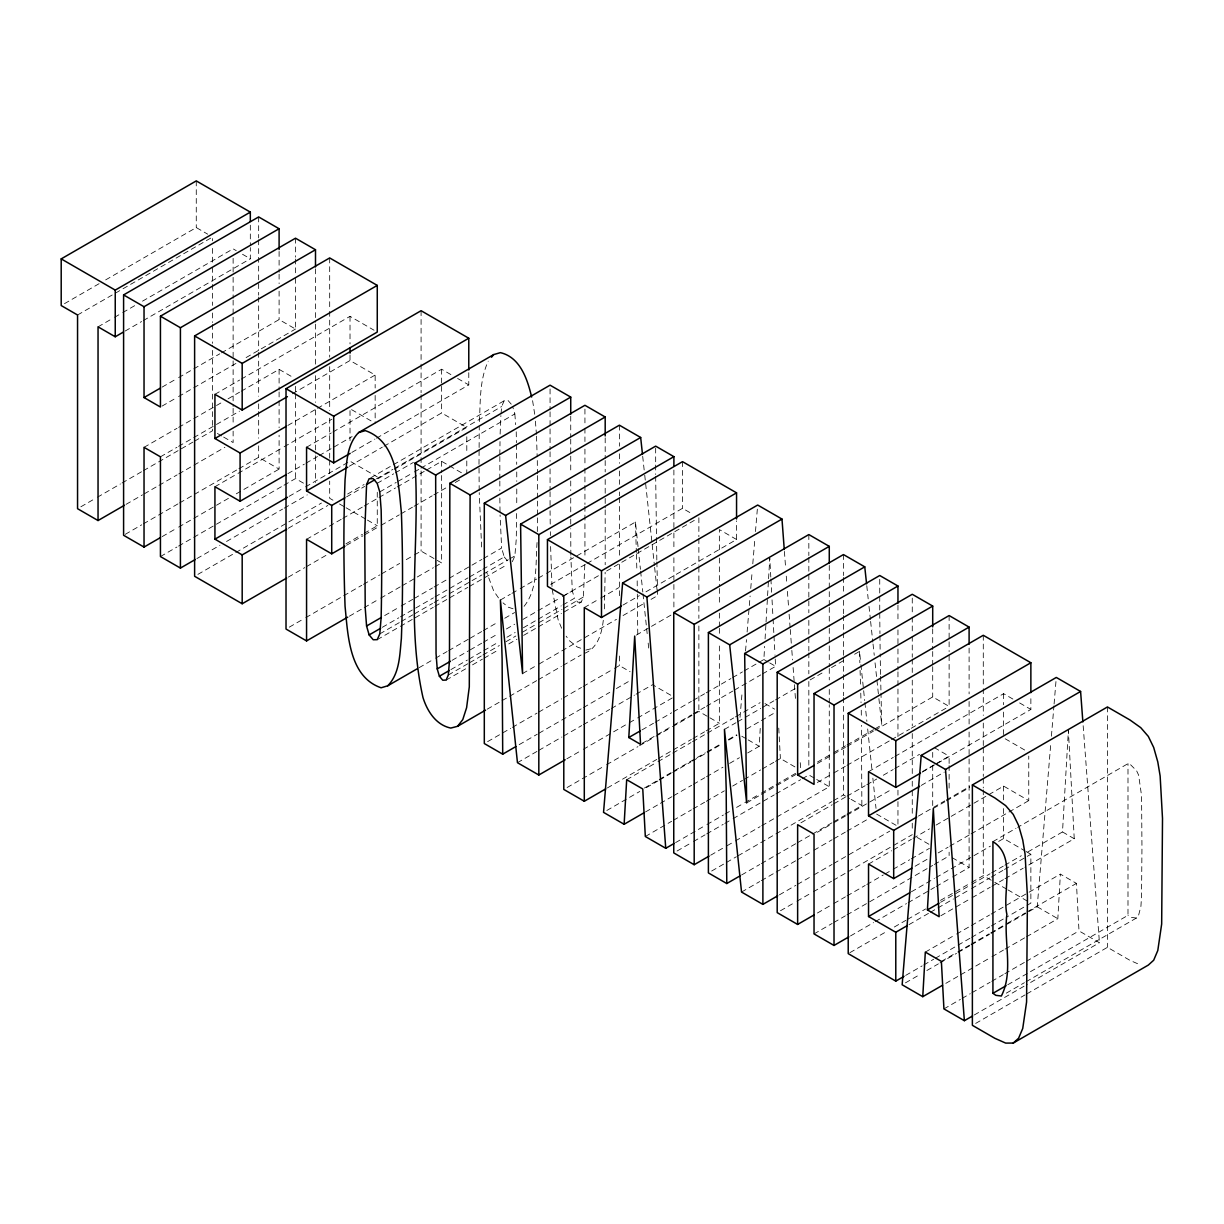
<?xml version="1.0" encoding="UTF-8"?>
<svg xmlns="http://www.w3.org/2000/svg" width="1224" height="1224" viewBox="0 0 1224 1224"><rect width="100%" height="100%" fill="white"/><g stroke="black" fill="none" stroke-linecap="round" stroke-linejoin="round"><path stroke-width="0.75" stroke-dasharray="5 3.75" d="M478.997 464.324L479.104 449.376M479.119 447.494L479.273 426.947M537.321 531.583L537.443 516.727M537.458 514.86L537.566 500.004M499.836 454.655L500.019 441.573M500.126 434.092L500.891 415.609M584.797 564.937L583.389 597.021L581.232 602.086L563.116 612.551M604.365 608.894L605.161 572.251M479.456 421.515C480.42 401.273 479.533 380.006 488.208 361.187M537.061 542.538C535.332 564.341 538.376 590.213 522.847 607.793M747.68 752.944L759.217 746.288L760.379 725.863M1026.538 936.758L1057.827 918.689L1060.382 874.12L1076.447 883.391L1079.002 930.913L1099.443 942.709L1026.967 984.555M758.926 662.398L763.868 659.537L764.633 646.379M765.077 638.867L765.949 623.827M766.056 621.96L767.479 597.526M767.586 595.644L768.458 580.62M768.565 578.738L769.774 558.067L770.799 577.055M1027.9 851.919L1062.493 831.938L1068.384 730.468L1074.244 838.731L1024.825 867.265M740.03 717.325L742.081 692.692M745.538 650.984L746.487 639.616M747.114 632.028L749.164 607.395M749.333 605.498L750.113 596.012M750.74 588.438L752.163 571.379M752.791 563.79L754.841 539.157M755.468 531.568L757.365 508.832M991.103 933.422L1037.218 906.785L1050.773 743.779M1051.416 736.205L1053.941 705.865M1054.094 703.984L1056.297 677.438M501.044 413.804L501.641 406.536L504.181 400.753L508.174 400.631L511.234 404.165M512.321 561.678L514.876 555.895L516.237 539.554A2818.352 1627.186 60 0 0 516.635 513.407M603.294 620.308C601.764 633.925 597.373 649.378 582.762 654.029M1026.064 981.74L1136.423 918.031L1138.412 915.934L1140.936 906.265L1141.533 896.152L1141.961 847.391L1141.564 795.738L1138.626 775.113L1136.606 770.783L1130.731 764.893L1127.993 763.638L1017.634 827.347M64.489 303.659L99.083 283.693M105.677 279.883L196.268 227.572L207.713 234.182M77.556 314.996L212.624 237.012L212.624 240.822M98.042 326.839L112.868 318.271M114.52 317.322L121.1 313.528M122.752 312.564L135.925 304.96M142.52 301.165L233.126 248.855L236.247 250.66M125.123 331.061L141.601 321.545M143.254 320.596L250.323 258.784L250.323 247.585M162.149 387.09L176.975 378.537M178.627 377.589L219.8 353.812M221.452 352.864L279.103 319.571L295.504 329.042L295.504 276.058M162.088 406.077L176.914 397.525M178.551 396.561L237.854 362.335M246.1 357.576L295.504 329.042M214.934 394.327L239.644 380.052M241.296 379.103L350.018 316.343L374.054 330.22M144.034 447.341L176.975 428.323M178.627 427.375L221.452 402.65M228.047 398.84L239.567 392.185M241.22 391.236L279.103 369.357L293.867 377.879M160.436 456.812L176.914 447.311M178.551 446.362L239.506 411.172M80.845 506.797L95.671 498.244M97.323 497.281L120.38 483.97M122.033 483.021L141.8 471.607M143.438 470.659L192.857 442.124M194.509 441.176L212.624 430.71L212.624 345.26M292.352 393.791L350.018 360.514L375.156 375.034L375.156 388.008M126.041 504.364L142.52 494.848M144.172 493.899L157.345 486.295M158.998 485.347L177.113 474.881M178.765 473.933L224.879 447.296M287.854 425.432L315.853 409.26M317.506 408.311L375.156 375.034M125.246 534.337L141.709 524.821M143.361 523.872L177.954 503.89M179.591 502.942L192.78 495.338M194.417 494.389L237.257 469.664M238.894 468.716L258.662 457.302L279.103 469.098L279.103 435.224M214.934 486.724L236.354 474.361M237.992 473.413L282.469 447.724M284.121 446.775L331.888 419.205M306.566 447.219L331.276 432.959M332.913 432.011L441.634 369.235L451.212 374.774M162.149 536.617L176.975 528.064M178.627 527.116L229.684 497.632M236.278 493.823L279.103 469.098M287.854 473.657L304.332 464.156M305.969 463.207L317.506 456.537M319.158 455.588L332.331 447.984M333.984 447.035L352.099 436.57M160.436 556.553L176.914 547.036M178.551 546.088L282.331 486.173M283.983 485.224L295.504 478.569L304.73 483.893M351.823 452.436L374.881 439.11M376.533 438.161L468.777 384.902L468.777 371.836M289.063 496.363L303.889 487.81M305.541 486.861L350.018 461.173L377.267 476.916M349.391 466.206L382.332 447.173M383.984 446.224L441.634 412.947L466.788 427.467L394.312 469.312M196.896 558.572L219.953 545.261M226.547 541.467L282.545 509.123M284.197 508.174L307.255 494.863M197.905 574.377L234.151 553.462M235.788 552.514L321.453 503.049M370.765 477.773L504.181 400.753M288.313 528.263L327.848 505.451M347.616 494.037L364.079 484.52M376.457 478.813L392.919 469.312M394.572 468.348L501.641 406.536M346.545 496.883L364.66 486.418M377.834 478.813L392.659 470.261M377.176 483.327L393.654 473.826M395.306 472.862L413.421 462.412M379.777 491.91L396.239 482.394M397.892 481.445L412.718 472.892M414.37 471.944L419.312 469.083M420.949 468.134L514.845 413.926L512.779 407.057M306.566 539.31L341.159 519.343M342.797 518.395L362.564 506.981M364.216 506.032L377.39 498.413M379.042 497.464L395.52 487.948M397.157 486.999L425.172 470.842M426.809 469.878L441.634 461.326L447.923 464.952M288.313 577.116L304.776 567.615M306.428 566.666L327.848 554.304M345.964 543.838L362.442 534.322M364.079 533.373L377.267 525.769L377.267 491.941M346.545 545.277L363.008 535.76M364.66 534.812L379.486 526.244M381.138 525.295L399.253 514.845M400.891 513.881L412.427 507.226M414.079 506.277L432.194 495.812M433.847 494.863L448.673 486.311M455.252 482.501L461.846 478.706M289.308 627.147L304.133 618.594M305.786 617.646L342.016 596.715M343.669 595.767L361.784 585.302M363.436 584.353L379.899 574.852M381.551 573.888L399.667 563.438M406.261 559.628L412.855 555.818M414.492 554.87L421.087 551.075L441.634 562.933L441.634 474.499M349.391 616.192L362.564 608.588M364.216 607.639L379.042 599.072M380.695 598.123L400.462 586.709M402.099 585.761L433.403 567.691M435.056 566.743L441.634 562.933M384.688 615.55L399.514 606.982M401.166 606.033L412.687 599.378M414.339 598.429L432.454 587.964M434.107 587.015L481.873 559.429M483.526 558.481L501.641 548.031L500.065 514.983M382.316 627.315L398.794 617.799M400.432 616.85L433.388 597.832M435.025 596.884L448.214 589.279M449.851 588.331L467.981 577.866M469.618 576.917L481.154 570.262M482.807 569.298L504.212 556.935L501.641 548.031M379.792 633.879L399.559 622.465M401.212 621.517L412.748 614.861M414.385 613.913L432.516 603.447M434.153 602.499L481.935 574.913M483.572 573.964L508.281 559.705M509.934 558.741L514.876 555.895M377.237 639.662L398.657 627.3M400.309 626.351L413.483 618.732M415.135 617.783L433.25 607.333M434.903 606.37L448.076 598.766M449.728 597.817L467.843 587.352M469.496 586.403L507.379 564.524M500.387 600.02L510.27 594.313M511.907 593.365L518.502 589.555M520.154 588.606L536.617 579.09M538.269 578.141L544.848 574.331M546.501 573.383L635.455 522.036L638.041 546.623M550.739 584.399L585.332 564.417M586.985 563.468L682.518 508.312L692.325 513.973M419.067 667.707L433.893 659.155M435.545 658.191L447.081 651.535M448.718 650.587L468.486 639.173M470.138 638.224L481.675 631.569M483.312 630.62L498.137 622.052M504.732 618.258L514.615 612.551M563.79 595.736L600.035 574.806M606.614 571.011L697.221 518.701M452.054 660.348L468.517 650.831M470.169 649.883L481.705 643.227M483.342 642.279L498.168 633.711M506.399 628.968L514.646 624.209M522.878 619.451L560.76 597.572M562.413 596.624L572.297 590.917L570.874 557.012M450.922 669.589L467.384 660.073M469.037 659.124L482.21 651.52M483.863 650.571L498.688 642.003M506.92 637.245L515.166 632.502M523.398 627.744L536.571 620.124M538.223 619.176L561.281 605.865M562.933 604.916L574.469 598.261L572.297 590.917M448.321 675.005L468.088 663.592M469.741 662.643L481.262 655.988M482.914 655.024L499.392 645.522M505.971 641.713L515.855 636.006M522.449 632.211L537.275 623.643M538.927 622.695L561.984 609.384M563.621 608.435L583.389 597.021M446.163 680.07L465.931 668.671M472.525 664.861L482.409 659.155M484.046 658.206L498.872 649.638M508.756 643.931L517.002 639.188M523.581 635.378L536.77 627.774M538.407 626.826L561.464 613.499M584.292 607.563L599.117 599.01M600.755 598.062L618.885 587.596M622.909 605.13L639.372 595.629M645.966 591.819L736.557 539.509L736.557 520.843M522.572 673.552L537.397 664.984M539.05 664.035L616.468 619.344M623.062 615.534L644.482 603.172M651.061 599.362L657.655 595.568L657.518 589.953M487.228 709.186L500.402 701.582M502.054 700.633L536.648 680.666M538.285 679.702L561.357 666.392M562.994 665.443L581.125 654.978M636.342 635.103L670.936 615.121M487.611 741.637L510.668 728.326M512.321 727.377L537.03 713.102M538.667 712.154L561.74 698.843M563.377 697.894L581.507 687.429M583.144 686.48L612.796 669.36M614.448 668.411L619.39 665.55L630.115 671.747M519.175 744.651L537.305 734.186M538.942 733.237L581.783 708.512M583.42 707.564L609.782 692.34M616.376 688.546L629.549 680.927M517.461 762.69L537.229 751.276M538.881 750.327L561.938 737.001M563.591 736.052L581.706 725.587M583.358 724.639L609.72 709.43M611.357 708.482L634.43 695.156M636.067 694.207L652.545 684.706L672.251 696.073M566.819 758.834L581.645 750.281M583.297 749.333L627.759 723.644M629.411 722.696L636.006 718.901M637.643 717.952L672.236 697.971M641.973 729.917L653.509 723.262M655.146 722.313L671.624 712.796M673.277 711.848L691.392 701.383M693.044 700.434L704.565 693.779M706.217 692.83L730.927 678.555M732.579 677.606L742.463 671.899M744.1 670.951L757.289 663.347M642.187 743.351L671.838 726.245M673.491 725.281L691.606 714.831M693.258 713.883L704.794 707.212M706.432 706.263L732.793 691.055M734.446 690.106L760.793 674.883M762.445 673.934L775.618 666.33L775.006 654.932M567.094 787.522L604.977 765.658M606.614 764.709L637.918 746.64M639.571 745.676L654.396 737.123M656.033 736.175L670.859 727.607M672.512 726.658L698.873 711.45L708.329 716.912M607.349 787.95L656.768 759.416M658.42 758.467L671.593 750.863M673.246 749.899L691.361 739.449M693.014 738.5L704.534 731.83M706.187 730.881L719.36 723.277L719.36 643.518M626.688 779.703L656.339 762.583M657.992 761.634L671.165 754.03M672.817 753.066L690.933 742.616M692.585 741.668L705.758 734.048M707.411 733.1L733.773 717.891M735.41 716.927L742.004 713.133M743.657 712.184L760.119 702.668M724.455 729.382L735.991 722.726M737.628 721.778L760.701 708.466M762.338 707.503L773.874 700.847M775.526 699.899L795.294 688.485M810.104 679.932L824.93 671.364M831.524 667.57L846.35 659.002M854.581 654.259L859.523 651.398L860.717 662.75M644.405 788.026L657.594 780.422M659.231 779.474L705.361 752.837M706.998 751.888L721.823 743.335M728.418 739.526L736.649 734.767M746.533 729.06L759.721 721.456M761.359 720.508L774.547 712.888M606.829 810.472L639.769 791.454M646.364 787.644L657.885 780.989M659.537 780.04L671.073 773.384M672.71 772.436L690.841 761.971M692.478 761.022L705.667 753.403M707.304 752.454L722.129 743.901M728.724 740.092L736.955 735.333M645.553 811.91L658.726 804.306M660.379 803.342L671.915 796.686M673.552 795.738L691.682 785.273M693.319 784.324L704.856 777.668M706.508 776.72L722.971 767.203M729.565 763.409L739.449 757.702M645.323 836.497L671.67 821.273M673.322 820.325L691.438 809.86M693.09 808.911L704.611 802.256M706.263 801.307L724.379 790.842M732.625 786.083L742.509 780.392M744.146 779.428L760.624 769.927M762.277 768.978L773.798 762.322M775.45 761.359L780.392 758.513L796.105 767.586M675.633 842.586L705.284 825.466M706.937 824.517L723.415 815.016M725.052 814.052L729.994 811.206M736.588 807.396L743.182 803.602M744.819 802.653L759.645 794.085M761.297 793.137L774.471 785.533M776.123 784.569L795.891 773.17M746.655 802.913L759.829 795.309M761.481 794.361L796.074 774.379M817.479 762.017L832.305 753.464M833.957 752.515L845.493 745.86M847.13 744.896L873.492 729.688M875.145 728.739L881.724 724.929L880.989 693.121M817.403 763.501L832.228 754.933M833.865 753.984L845.401 747.328M847.054 746.38L873.401 731.156M875.053 730.208L932.703 696.93L949.12 706.401L949.12 653.402M677.056 851.017L691.881 842.449M693.518 841.5L705.055 834.844M706.707 833.896L723.17 824.379M724.822 823.431L731.417 819.636M733.054 818.672L774.241 794.896M775.894 793.948L800.603 779.688M802.24 778.739L808.834 774.93L815.123 778.556M817.341 782.488L832.152 773.92M833.804 772.971L845.34 766.316M846.977 765.367L889.817 740.642M891.454 739.678L909.585 729.229M911.222 728.265L947.468 707.35M710.67 855.209L725.495 846.641M727.148 845.692L733.727 841.898M735.379 840.934L760.089 826.674M761.726 825.726L829.275 786.726L829.275 704.703M868.535 771.671L893.245 757.411M894.897 756.463L1003.619 693.687L1013.227 699.241M711.679 871.014L724.868 863.394M726.505 862.446L736.389 856.739M738.041 855.79L774.272 834.875M775.924 833.911L831.938 801.582M833.575 800.634L843.458 794.927L849.594 798.461M800.924 822.803L832.228 804.734M833.865 803.77L845.401 797.115M847.054 796.166L865.169 785.701M866.821 784.752L876.705 779.045M883.284 775.251L893.168 769.544M894.821 768.596L919.53 754.321M741.606 874.976L759.721 864.511M761.374 863.563L774.547 855.943M776.2 854.995L795.967 843.581M797.62 842.632L810.793 835.028M812.445 834.079L832.213 822.666M833.85 821.717L845.386 815.062M847.039 814.098L861.864 805.545L861.421 725.327M817.341 832.274L832.152 823.706M833.804 822.758L845.34 816.102M846.977 815.153L891.454 789.48M922.758 771.411L934.294 764.74M935.932 763.791L949.12 756.187L949.12 763.715M922.146 772.191L1030.868 709.43L1030.868 696.364M921.259 785.41L944.316 772.099M741.545 892.051L759.66 881.586M761.313 880.637L774.486 873.033M776.138 872.085L795.906 860.671M797.543 859.722L812.369 851.154M814.021 850.206L832.136 839.74M833.789 838.792L845.325 832.136M846.962 831.188L868.382 818.825M779.367 894.866L795.829 885.35M797.482 884.401L812.308 875.849M813.96 874.9L832.075 864.435M833.728 863.486L889.726 831.142M918.398 816.102L944.76 800.879M946.397 799.93L969.469 786.619M933.315 808.452L944.851 801.796M946.489 800.848L969.561 787.522M780.484 910.732L795.309 902.18M796.962 901.216L811.787 892.663M813.44 891.715L831.555 881.249M833.207 880.301L846.381 872.697M848.033 871.748L912.263 834.646M868.535 864.083L891.607 850.756M893.245 849.808L911.375 839.343M913.012 838.394L929.49 828.893M936.069 825.083L987.141 795.6M988.793 794.651L1003.619 786.099L1028.757 800.618L1028.757 756.095M817.403 913.028L832.228 904.459M833.865 903.511L845.401 896.855M847.054 895.907L865.169 885.442M866.821 884.493L883.284 874.976M884.937 874.028L891.531 870.233M893.168 869.269L909.646 859.768M911.299 858.82L929.414 848.354M915.108 866.24L928.282 858.621M938.165 852.914L948.049 847.207M949.702 846.258L969.469 834.844M971.106 833.896L1028.757 800.618M814.036 933.912L832.152 923.447M833.804 922.498L845.34 915.843M846.977 914.894L932.642 865.429M934.294 864.481L949.12 855.928L949.12 852.164M992.924 841.622L1015.981 828.296M911.375 891.791L934.432 878.48M936.069 877.531L990.43 846.136M998.677 841.393L1003.619 838.532L1024.457 850.573M850.496 935.932L873.554 922.621M875.206 921.672L906.494 903.603M908.147 902.654L934.509 887.431M936.146 886.482L950.971 877.914M952.624 876.965L969.102 867.464L969.102 758.727M849.869 952.685L887.752 930.821M894.331 927.012L905.867 920.356M907.519 919.408L925.635 908.942M940.46 900.374L970.112 883.269M971.764 882.305L983.285 875.65L993.138 881.341M940.583 902.317L970.234 885.197M971.887 884.248L990.002 873.783M991.654 872.834L1003.19 866.179M1004.827 865.23L1021.306 855.714M908.973 924.64L928.741 913.226M930.378 912.278L953.45 898.967M955.087 898.018L969.913 889.45M971.565 888.502L989.681 878.036M991.333 877.088L1002.854 870.432M1004.506 869.484L1030.868 854.26L1030.868 903.113L1006.159 917.388M940.812 915.766L970.464 898.646M972.101 897.697L990.231 887.232M991.868 886.283L1003.405 879.628M1005.057 878.664L1023.172 868.214M925.313 952.104L954.965 934.983M956.602 934.034L969.791 926.43M971.428 925.482L989.558 915.016M991.195 914.068L1060.382 874.12M905.668 975.406L922.146 965.889M923.799 964.94L933.683 959.234M935.32 958.285L969.913 938.303M971.565 937.355L989.681 926.889M991.333 925.941L1004.506 918.337M941.378 961.376L956.204 952.823M957.856 951.874L969.377 945.219M971.03 944.255L989.145 933.805M990.797 932.856L1005.623 924.288M1007.26 923.34L1025.391 912.875M1027.028 911.926L1076.447 883.391M905.439 982.872L920.264 974.319M926.859 970.51L938.395 963.854M940.032 962.906L956.51 953.389M958.147 952.44L969.683 945.785M971.336 944.836L989.451 934.371M945.815 983.362L958.989 975.758M960.641 974.794L990.293 957.688M991.945 956.724L1003.466 950.069M1005.118 949.12L1024.886 937.706M943.934 1008.897L960.396 999.396M962.049 998.432L970.28 993.689M971.933 992.725L990.048 982.275M991.7 981.327L1003.236 974.656M1004.873 973.707L1024.641 962.294M1026.293 961.345L1079.002 930.913M1007.75 984.769L1127.993 915.338L1127.993 763.638M1006.296 993.154L1024.411 982.688M974.258 1014.987L1025.314 985.504M975.666 1023.417L1025.085 994.883M1026.737 993.934L1107.445 947.33L1129.981 960.35L1140.753 965.109M585.852 650.082L592.646 648.322M581.232 602.086L577.835 602.239L574.469 598.261M1136.423 918.031L1130.945 917.357L1127.993 915.338M513.024 608.756L508.281 607.196L503.018 602.851M580.696 648.23L577.269 647.006L569.328 640.657L566.177 636.174M242.505 254.271L250.323 258.784M457.608 378.461L468.777 384.902M736.557 539.509L719.36 529.579L719.36 550.463M1019.638 702.943L1030.868 709.43M1005.179 738.776L1027.196 751.475M449.499 465.87L462.075 473.122M351.579 409.642L372.019 421.438M934.356 747.665L949.12 756.187M763.868 659.537L768.274 662.077M769.743 662.934L775.618 666.33M1062.493 831.938L1074.244 838.731M1026.049 851.491L1030.868 854.26M764.985 703.571L774.624 709.14M217.352 433.449L222.08 436.172M223.655 437.09L233.126 442.553L233.126 431.154M332.974 500.188L329.684 498.306L329.684 481.124M339.522 503.982L344.449 506.828M346.086 507.776L365.777 519.129M367.414 520.078L377.267 525.769M709.905 717.815L719.36 723.277M741.775 736.221L746.533 738.959M748.124 739.877L759.217 746.288M816.699 779.474L829.275 786.726M851.124 799.349L861.864 805.545M876.614 814.067L896.32 825.45M916.99 837.369L931.143 845.539M952.196 857.703L969.102 867.464M994.775 882.29L1006.25 888.915M1007.903 889.863L1027.579 901.231M1037.218 906.785L1057.827 918.689M504.212 556.935L508.281 561.77M498.474 597.893L493.7 590.962L486.769 572.572M561.602 628.233L558.083 619.604L552.299 590.136M532.593 400.676L534.919 415.563M866.776 585.669L868.183 598.842M868.994 606.37L870.417 619.543M870.616 621.425L872.834 642.126M873.033 644.008L874.257 655.299M875.053 662.827L878.694 696.701M878.893 698.583L881.724 724.929M642.692 456.307L644.513 473.244M644.727 475.126L654.412 565.457M654.626 567.339L657.242 591.804M860.916 664.632L864.695 700.572M864.894 702.469L866.883 721.38M867.678 728.953L871.855 768.672M872.85 778.127L876.017 808.391M638.24 548.505L640.427 569.313M640.626 571.21L642.814 592.018M642.998 593.9L647.175 633.634M648.169 643.09L648.766 648.766M535.378 421.178L536.449 434.275M481.629 547.006L479.211 492.599M552.009 586.48L550.555 545.047M514.845 413.926L515.671 424.651M1083.164 725.725L1099.443 942.709M784.4 551.427L785.686 568.548M786.267 576.167L786.833 583.787M787.399 591.391L788.547 606.614M789.113 614.234L790.123 627.56M790.26 629.457L791.683 648.49M791.836 650.403L792.54 659.92M793.121 667.524L794.254 682.763M794.407 684.66L795.539 699.883M800.251 762.69L800.833 770.309M770.906 578.952L771.625 592.248M772.038 599.852L772.956 616.942M773.063 618.839L773.874 634.032M773.981 635.929L774.899 653.035M778.755 728.096L780.392 758.513M536.51 436.157L537.183 456.812M859.523 651.398L859.86 662.781M860.089 670.37L860.533 685.562M860.763 693.151L861.038 702.637M635.455 522.036L636.342 552.391M636.404 554.288L636.908 571.363M880.561 674.409L880.163 653.907M880.607 676.275L880.959 691.254M656.829 560.011L655.666 476.35M656.875 561.877L657.487 588.071M550.219 524.086L550.066 510.76M550.341 531.721L550.402 535.531M570.843 555.161L570.736 528.661M499.836 498.046L500.05 513.101M879.735 613.27L879.949 633.588M879.964 635.44L880.148 652.055M861.268 710.226L861.344 717.769M637.184 580.865L637.306 592.187M637.337 594.068L637.781 635.593M537.305 460.561L537.397 473.719M537.413 475.601L537.581 498.137M479.028 468.088L479.196 490.717M1107.445 706.967L1107.445 947.33M1003.619 693.687L1003.619 704.733M1003.619 712.093L1003.619 736.022M1003.619 786.099L1003.619 801.077M1003.619 808.574L1003.619 838.532M983.285 635.287L983.285 686.802M983.285 688.699L983.285 715.413M983.285 723.047L983.285 745.936M983.285 747.849L983.285 776.46M983.285 778.357L983.285 787.904M983.285 789.817L983.285 875.65M969.102 648.077L969.102 693.87M969.102 701.49L969.102 724.379M969.102 732.013L969.102 756.814M949.12 615.565L949.12 651.52M949.12 765.597L949.12 790.061M932.703 628.799L932.703 649.607M932.703 651.505L932.703 664.754M932.703 666.652L932.703 696.93M932.703 752.362L932.703 758.008M932.703 765.536L932.703 806.937M912.263 598.108L912.263 615.274M912.263 617.171L912.263 634.353M912.263 636.251L912.263 657.242M912.263 659.139L912.263 672.496M912.263 680.131L912.263 725.909M912.263 733.543L912.263 773.599M912.263 781.233L912.263 788.868M912.263 790.781L912.263 815.566M912.263 823.201L912.263 828.923M897.957 605.1L897.957 622.266M897.957 629.901L897.957 647.068M897.957 648.98L897.957 669.956M897.957 671.869L897.957 687.138M897.957 689.036L897.957 736.726M897.957 790.153L897.957 799.685M897.957 801.598L897.957 824.486M879.735 579.289L879.735 594.39M879.735 596.287L879.735 611.388M843.458 554.564L843.458 575.54M843.458 577.453L843.458 592.722M843.458 600.341L843.458 613.698M843.458 615.611L843.458 630.865M843.458 632.777L843.458 655.666M843.458 657.579L843.458 672.833M843.458 674.745L843.458 695.722M843.458 697.634L843.458 794.927M829.275 565.442L829.275 605.498M829.275 607.41L829.275 626.489M829.275 628.402L829.275 666.544M829.275 668.457L829.275 679.901M829.275 689.449L829.275 702.79M808.834 534.567L808.834 555.558M808.834 557.456L808.834 572.725M808.834 574.622L808.834 612.78M808.834 620.415L808.834 635.669M808.834 637.582L808.834 650.938M808.834 652.836L808.834 673.827M808.834 681.462L808.834 765.398M719.36 558.067L719.36 586.556M719.36 588.453L719.36 605.543M719.36 613.132L719.36 626.428M719.36 628.325L719.36 635.929M698.873 517.752L698.873 536.739M698.873 538.637L698.873 565.228M698.873 567.125L698.873 595.614M698.873 597.511L698.873 618.395M698.873 625.984L698.873 711.45M682.518 461.647L682.518 508.312M673.889 470.016L673.889 531.063M673.889 532.96L673.889 550.127M673.889 557.762L673.889 582.563M673.889 584.475L673.889 609.277M655.666 448.03L655.666 463.131M655.666 465.028L655.666 474.468M619.39 425.187L619.39 446.179M619.39 453.813L619.39 463.345M619.39 470.98L619.39 484.337M619.39 491.956L619.39 495.781M619.39 497.678L619.39 556.828M619.39 564.448L619.39 598.796M619.39 656.018L619.39 665.55M605.192 437.84L605.192 458.663M605.192 460.561L605.192 471.928M605.192 479.502L605.192 496.562M605.192 498.443L605.192 507.914M605.192 509.811L605.192 564.738M584.934 409.107L584.934 426.273M584.934 428.171L584.934 441.527M584.934 449.147L584.934 466.313M584.934 468.211L584.934 483.465M584.934 485.377L584.934 504.441M584.934 506.338L584.934 555.91M570.736 416.175L570.736 437.136M570.736 439.049L570.736 454.303M570.736 456.2L570.736 473.367M570.736 480.986L570.736 490.518M570.736 498.153L570.736 517.216M570.736 519.129L570.736 526.748M550.066 388.972L550.066 409.902M550.066 411.815L550.066 427.038M550.066 428.936L550.066 449.866M550.066 451.778L550.066 461.28M550.066 468.899L550.066 489.829M550.066 491.727L550.066 508.863M499.836 456.537L499.836 479.181M499.836 481.063L499.836 490.503M466.788 436.769L466.788 453.507M466.788 460.958L466.788 473.979M441.634 369.235L441.634 384.443M441.634 386.34L441.634 412.947M441.634 461.326L441.634 472.617M421.087 310.712L421.087 362.212M421.087 364.125L421.087 392.736M421.087 394.648L421.087 455.68M421.087 457.592L421.087 463.315M421.087 470.949L421.087 551.075M375.156 395.428L375.156 423.259M350.018 316.343L350.018 343.944M350.018 354.991L350.018 360.514M350.018 410.606L350.018 440.579M329.684 257.943L329.684 309.442M329.684 311.355L329.684 357.133M329.684 366.665L329.684 410.545M329.684 418.18L329.684 458.235M329.684 460.148L329.684 473.504M315.501 268.821L315.501 322.233M315.501 324.146L315.501 364.201M315.501 375.646L315.501 402.359M315.501 409.979L315.501 453.859M315.501 455.772L315.501 482.47M295.504 238.206L295.504 257.132M295.504 259.029L295.504 274.161M295.504 386.356L295.504 392.001M295.504 393.883L295.504 478.569M279.103 251.44L279.103 272.263M279.103 274.145L279.103 283.616M279.103 291.19L279.103 319.571M279.103 369.357L279.103 390.058M279.103 391.94L279.103 427.696M258.662 216.939L258.662 237.915M258.662 239.828L258.662 295.152M258.662 297.05L258.662 350.462M258.662 352.374L258.662 396.255M258.662 403.889L258.662 409.612M258.662 411.509L258.662 438.223M258.662 445.857L258.662 457.302M250.323 225.185L250.323 245.718M233.126 258.341L233.126 275.431M233.126 277.343L233.126 298.228M233.126 300.125L233.126 315.318M233.126 317.215L233.126 358.999M233.126 360.896L233.126 406.46M233.126 408.372L233.126 423.55M212.624 248.411L212.624 265.501M212.624 267.398L212.624 282.591M212.624 284.488L212.624 305.388M212.624 312.977L212.624 322.478M212.624 324.375L212.624 343.363M196.268 180.907L196.268 227.572M516.222 431.797A2818.352 1627.186 60 0 1 516.421 442.675M516.452 444.496A2818.352 1627.186 60 0 1 516.696 464.386M516.742 471.959A2818.352 1627.186 60 0 1 516.773 481.414M516.773 488.957A2818.352 1627.186 60 0 1 516.712 505.894"/><path stroke-width="1.5" d="M784.263 549.515L781.983 519.068L757.687 505.038L622.603 583.022L603.539 812.369L624.133 824.272L626.688 779.703L642.768 788.975L645.323 836.497L665.749 848.293L673.996 843.535M1082.873 721.931L1080.593 691.468L1056.297 677.438L921.228 755.422L902.149 984.769L922.758 996.673L925.313 952.104L941.378 961.376L943.934 1008.897L964.374 1020.694L972.606 1015.951M628.799 737.521L634.705 636.052L640.55 744.314L628.799 737.521L640.32 730.866M927.409 909.922L933.315 808.452L939.16 916.715L927.409 909.922L938.946 903.266M366.573 484.52L364.752 532.639L365.211 608.037L366.573 626.015L369.143 634.919L373.213 639.754L377.237 639.662L379.792 633.879L381.154 617.539A2818.352 1627.186 60 0 0 381.154 509.781L379.777 491.91L377.176 483.327L373.106 478.615L369.113 478.737L366.573 484.52L374.804 479.762M570.736 414.263L570.736 397.112L550.066 385.178L414.997 463.162C420.138 540.84 405.741 620.966 422.999 697.588C427.207 711.083 435.989 725.006 450.784 728.066L457.577 726.306L462.779 719.574L466.604 707.717L469.297 686.878L470.123 494.986L605.192 417.002L605.192 435.943M387.779 685.777C399.82 673.414 399.697 654.702 401.365 638.607C402.941 596.516 402.88 554.35 401.365 512.259C398.351 483.771 397.479 441.634 365.303 430.634L358.617 432.562C346.469 444.817 346.729 463.544 345.061 479.594C343.485 521.807 343.546 564.111 345.061 606.324C347.907 634.797 349.054 676.811 381.108 687.781L387.779 685.777L417.43 668.656M491.497 357.224L493.7 354.577L500.387 352.65C520.246 357.194 527.513 379.471 531.629 397.035M1013.243 1043.062L1018.597 1038.212L1022.729 1028.481L1026.584 1001.997L1027.441 896.488L1025.054 853.985L1022.729 839.939L1018.597 825.435L1013.243 814.404L1005.684 805.652L994.913 797.971L972.376 784.951L972.376 1025.314L994.913 1038.334L1005.684 1043.093L1013.243 1043.062L1148.326 965.078L1153.681 960.228L1157.797 950.497L1161.668 924.013L1162.509 818.504L1160.138 776.001L1157.797 761.955L1153.681 747.451L1148.326 736.42L1140.753 727.668L1129.981 719.987L1107.445 706.967L972.376 784.951M124.404 505.313L98.042 520.537L77.556 508.694L77.556 314.996L61.2 305.556L61.2 258.891L196.268 180.907L250.323 212.119L250.323 221.452M61.2 258.891L115.24 290.103L250.323 212.119M160.497 537.566L144.034 547.082L123.593 535.286L123.593 294.923L258.662 216.939L279.103 228.735L279.103 249.543M123.593 294.923L144.034 306.719L279.103 228.735M98.042 520.537L98.042 326.839L115.24 336.768L123.486 332.01M144.034 306.719L144.034 397.555L160.436 407.026L160.436 316.19L295.504 238.206L315.501 249.742L315.501 266.909M160.436 316.19L180.418 327.726L315.501 249.742M286.661 578.08L242.184 603.753L194.616 576.29L194.616 335.927L329.684 257.943L377.267 285.406L377.267 332.071L242.184 410.055L214.934 394.327L214.934 438.498L240.088 453.018L286.202 426.38M144.034 397.555L160.497 388.039M194.616 335.927L242.184 363.39L377.267 285.406M347.738 617.141L306.566 640.917L286.018 629.059L286.018 388.697L421.087 310.712L468.777 338.237L468.777 369.969M214.934 438.498L287.411 396.653M286.018 388.697L333.693 416.221L468.777 338.237M358.617 432.562L493.7 354.577M286.661 529.227L242.184 554.9L214.934 539.172L214.934 486.724L240.088 501.243L286.202 474.606M344.893 497.831L331.719 505.451L306.566 490.931L306.566 447.219L333.693 462.886L350.171 453.385M214.934 539.172L287.411 497.327M306.566 490.931L347.738 467.155M144.034 547.082L144.034 447.341L160.436 456.812L160.436 556.553L180.418 568.089L195.243 559.536M414.997 463.162L435.668 475.096L570.736 397.112M435.668 475.096L436.05 653.601L437.228 668.901L439.385 676.245L442.751 680.223L446.163 680.07L448.321 675.005L449.468 660.96L449.851 483.281L584.934 405.297L605.192 417.002M306.566 640.917L306.566 539.31L331.719 553.829L344.893 546.225M515.885 746.548L502.712 754.168L484.306 743.549L484.306 503.171L619.39 425.187L640.672 437.488L642.493 454.425M484.306 503.171L505.604 515.472L640.672 437.488M505.604 515.472L522.572 673.552L520.598 524.117L655.666 446.133L673.889 456.659L673.889 466.191M366.573 626.015L381.398 617.447M520.598 524.117L538.82 534.643L673.889 456.659M369.143 634.919L380.664 628.264M605.696 788.899L584.292 801.261L563.79 789.434L563.79 595.736L547.449 586.296L547.449 539.631L682.518 461.647L736.557 492.844L736.557 518.976M547.449 539.631L601.489 570.828L736.557 492.844M437.228 668.901L450.401 661.297M439.385 676.245L449.269 670.538M584.292 801.261L584.292 607.563L601.489 617.493L621.257 606.079M622.603 583.022L646.899 597.052L781.983 519.068M457.577 726.306L485.576 710.134M709.017 856.157L694.192 864.71L673.751 852.914L673.751 612.551L808.834 534.567L829.275 546.363L829.275 563.53M673.751 612.551L694.192 624.347L829.275 546.363M739.954 875.925L726.781 883.529L708.39 872.911L708.39 632.548L843.458 554.564L864.756 566.85L866.577 583.787M708.39 632.548L729.672 644.834L864.756 566.85M729.672 644.834L746.655 802.913L744.666 653.494L879.735 575.51L897.957 586.021L897.957 603.202M502.712 754.168L502.115 658.849L500.387 600.02L517.461 762.69L538.82 775.006L565.167 759.798M744.666 653.494L762.889 664.005L897.957 586.021M814.098 914.925L797.635 924.441L777.194 912.63L777.194 672.267L912.263 594.283L932.703 606.079L932.703 626.902M777.194 672.267L797.635 684.078L932.703 606.079M797.635 684.078L797.635 774.914L814.036 784.385L814.036 693.549L949.12 615.565L969.102 627.101L969.102 644.268M624.133 824.272L643.901 812.858M814.036 693.549L834.018 705.085L969.102 627.101M904.031 976.354L895.784 981.113L848.217 953.634L848.217 713.271L983.285 635.287L1030.868 662.75L1030.868 692.631M797.635 774.914L814.098 765.398M848.217 713.271L895.784 740.734L1030.868 662.75M916.745 817.051L893.688 830.362L868.535 815.842L868.535 771.671L895.784 787.414L920.494 773.14M921.228 755.422L945.525 769.452L1080.593 691.468M868.535 815.842L919.606 786.359M726.781 883.529L726.184 788.21L724.455 729.382L741.545 892.051L762.889 904.383L777.714 895.815M907.321 925.589L895.784 932.26L868.535 916.516L868.535 864.083L893.688 878.602L911.804 868.137M868.535 916.516L909.723 892.74M797.635 924.441L797.635 824.701L814.036 834.171L814.036 933.912L834.018 945.448L848.844 936.88M922.758 996.673L942.526 985.259M992.924 993.322L992.924 841.622C1016.654 856.418 1001.982 892.219 1006.893 914.45C1003.405 940.858 1013.763 971.871 1001.354 996.015L995.877 995.341L992.924 993.322L1006.097 985.718M449.851 483.281L470.123 494.986M945.525 769.452L964.374 1020.694M646.899 597.052L665.749 848.293M895.784 740.734L895.784 787.414M895.784 932.26L895.784 981.113M893.688 830.362L893.688 878.602M834.018 705.085L834.018 945.448M762.889 664.005L762.889 904.383M694.192 624.347L694.192 864.71M601.489 570.828L601.489 617.493M538.82 534.643L538.82 775.006M350.018 347.631L350.018 353.139M333.693 416.221L333.693 462.886M331.719 505.451L331.719 553.829M242.184 363.39L242.184 410.055M242.184 554.9L242.184 603.753M240.088 453.018L240.088 501.243M180.418 327.726L180.418 568.089M115.24 290.103L115.24 336.768"/></g></svg>
